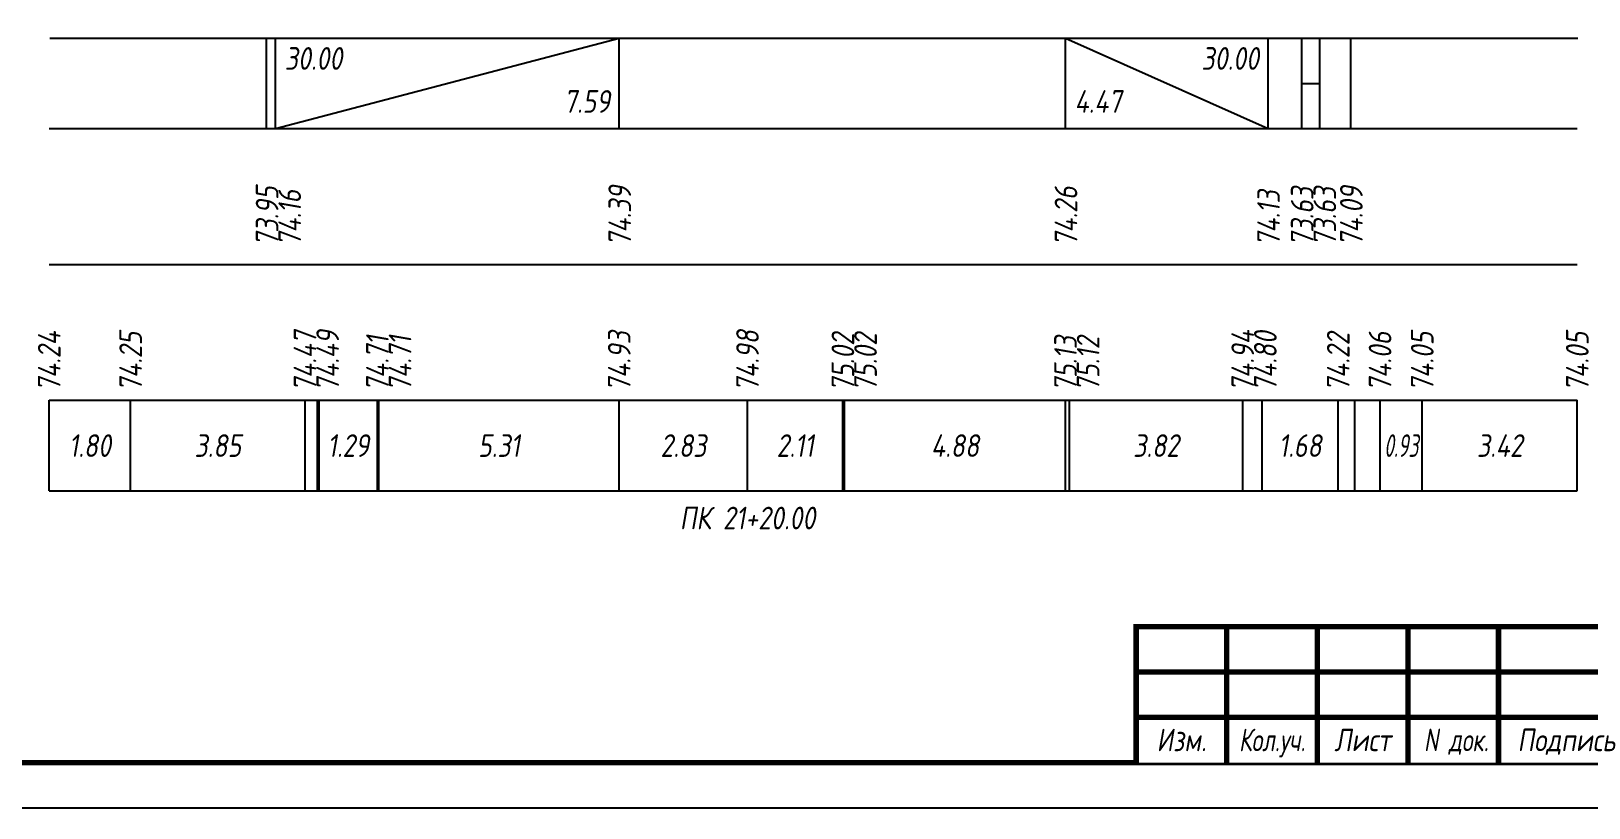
# Model space of a CAD drawing. Extents: x -717 to 1451, y -133302 to 233.
# Drawn here: x 78 to 249.9, y -32913.4 to -32827.7 of the extents above; entities that cross this region are included whole.
import ezdxf
from ezdxf.enums import TextEntityAlignment as Align

# ---------------------------------------------------------------- set-up
doc = ezdxf.new("R2010")
doc.units = 0
for name, color, linetype in [('Зарамочное оформление', 7, 'Continuous'), ('Код_510', 7, 'Continuous'), ('Код_516', 1, 'Continuous'), ('Подписи поперечников', 7, 'Continuous'), ('Таблица', 7, 'Continuous')]:
    doc.layers.add(name, color=color, linetype=linetype)
doc.styles.add('М', font='romand.shx', dxfattribs={"width": 0.8, "oblique": 10, "height": 2.5})

# ---------------------------------------------------------------- blocks, each defined once
blk = doc.blocks.new('Штамп')
at = {"linetype": 'Continuous'}
blk.add_wipeout([(199.95, -411.25), (384.95, -411.25), (384.95, -426.25), (199.95, -426.25)], dxfattribs=at).dxf.layer = 'Зарамочное оформление'
at = {"layer": 'Зарамочное оформление', "linetype": 'Continuous', "lineweight": -3, "const_width": 0.6, "flags": 128}
for points in [[(199.95, -426.25), (199.95, -411.25), (384.95, -411.25)], [(209.95, -411.25), (209.95, -426.25)], [(219.95, -411.25), (219.95, -426.25)], [(229.95, -411.25), (229.95, -426.25)], [(239.95, -411.25), (239.95, -426.25)], [(199.95, -416.25), (264.95, -416.25)], [(199.95, -421.25), (264.95, -421.25)]]:
    blk.add_lwpolyline(points, dxfattribs=at)
at = {"layer": 'Зарамочное оформление', "linetype": 'Continuous', "style": 'М', "oblique": 10}
for s, width, p in [('Изм.', 0.8, (204.95, -423.75)), ('Кол.уч.', 0.7, (214.95, -423.75)), ('Лист', 0.8, (224.95, -423.75)), ('N док.', 0.7, (235.28, -423.75)), ('Подпись', 0.8, (247.45, -423.75))]:
    blk.add_text(s, height=2.5, dxfattribs=dict(at, width=width)).set_placement(p, align=Align.MIDDLE_CENTER)
blk = doc.blocks.new('шифр')
blk.add_blockref('Штамп', (0, -32542))

msp = doc.modelspace()

# ---------------------------------------------------------------- linework, layer by layer
at = {"flags": 128}
msp.add_lwpolyline([(-30.054, -32913.421), (389.946, -32913.421), (389.946, -32616.421), (-30.054, -32616.421)], close=True, dxfattribs=at)
at = {"const_width": 0.6, "flags": 128}
msp.add_lwpolyline([(-10.054, -32908.421), (384.946, -32908.421), (384.946, -32621.421), (-10.054, -32621.421)], close=True, dxfattribs=at)
at = {"layer": 'Код_510'}
for p, q in [((79.946, -32878.421), (79.946, -32868.421)), ((88.937, -32878.421), (88.937, -32868.421)), ((108.189, -32878.421), (108.189, -32868.421)), ((109.553, -32878.421), (109.553, -32868.421)), ((109.751, -32878.421), (109.751, -32868.421)), ((116.18, -32878.421), (116.18, -32868.421)), ((116.334, -32878.421), (116.334, -32868.421)), ((142.879, -32878.421), (142.879, -32868.421)), ((157.041, -32878.421), (157.041, -32868.421)), ((167.572, -32878.421), (167.572, -32868.421)), ((167.761, -32878.421), (167.761, -32868.421)), ((192.146, -32878.421), (192.146, -32868.421)), ((192.592, -32878.421), (192.592, -32868.421)), ((211.712, -32878.421), (211.712, -32868.421)), ((213.846, -32878.421), (213.846, -32868.421)), ((222.257, -32878.421), (222.257, -32868.421)), ((224.088, -32878.421), (224.088, -32868.421)), ((226.876, -32878.421), (226.876, -32868.421)), ((231.535, -32878.421), (231.535, -32868.421)), ((248.653, -32878.421), (248.653, -32868.421))]:
    msp.add_line(p, q, dxfattribs=at)
at = {"layer": 'Код_516'}
for p, q in [((103.946, -32838.421), (103.946, -32828.421)), ((104.946, -32838.421), (104.946, -32828.421)), ((104.946, -32838.421), (104.946, -32828.421)), ((104.946, -32838.421), (142.879, -32828.421)), ((142.879, -32838.421), (142.879, -32828.421)), ((192.146, -32838.421), (192.146, -32828.421)), ((192.146, -32828.421), (214.511, -32838.421)), ((214.511, -32838.421), (214.511, -32828.421)), ((218.225, -32838.421), (218.225, -32828.421)), ((220.225, -32838.421), (220.225, -32828.421)), ((223.653, -32838.421), (223.653, -32828.421)), ((218.225, -32833.421), (220.225, -32833.421))]:
    msp.add_line(p, q, dxfattribs=at)
at = {"layer": 'Таблица'}
for p, q in [((80, -32828.421), (248.707, -32828.421)), ((79.946, -32838.421), (248.653, -32838.421)), ((79.946, -32853.421), (248.653, -32853.421)), ((79.946, -32868.421), (248.653, -32868.421)), ((79.946, -32878.421), (248.653, -32878.421))]:
    msp.add_line(p, q, dxfattribs=at)

# ---------------------------------------------------------------- texts
at = {"layer": 'Код_510', "style": 'М', "oblique": 10, "width": 0.8}
for s, p in [('74.24', (79.946, -32867.421)), ('74.25', (88.937, -32867.421)), ('74.47', (108.189, -32867.421)), ('74.49', (110.689, -32867.421)), ('74.71', (116.18, -32867.421)), ('74.71', (118.68, -32867.421)), ('74.93', (142.879, -32867.421)), ('74.98', (157.041, -32867.421)), ('75.02', (167.572, -32867.421)), ('75.02', (170.072, -32867.421)), ('75.13', (192.146, -32867.421)), ('75.12', (194.646, -32867.421)), ('74.94', (211.712, -32867.421)), ('74.80', (214.212, -32867.421)), ('74.22', (222.257, -32867.421)), ('74.06', (226.876, -32867.421)), ('74.05', (231.535, -32867.421)), ('74.05', (248.653, -32867.421))]:
    msp.add_text(s, height=2.5, rotation=90, dxfattribs=at).set_placement(p, align=Align.MIDDLE_LEFT)
at = {"layer": 'Код_510', "style": 'М', "oblique": 10}
for s, width, p in [('1.80', 0.8, (84.441, -32873.421)), ('3.85', 0.8, (98.563, -32873.421)), ('1.29', 0.8, (112.966, -32873.421)), ('5.31', 0.8, (129.607, -32873.421)), ('2.83', 0.8, (149.96, -32873.421)), ('2.11', 0.8, (162.307, -32873.421)), ('4.88', 0.8, (179.954, -32873.421)), ('3.82', 0.8, (202.152, -32873.421)), ('1.68', 0.8, (218.052, -32873.421)), ('0.93', 0.6, (229.205, -32873.421)), ('3.42', 0.8, (240.094, -32873.421))]:
    msp.add_text(s, height=2.5, dxfattribs=dict(at, width=width)).set_placement(p, align=Align.MIDDLE_CENTER)
at = {"layer": 'Код_516', "style": 'М', "oblique": 10, "width": 0.8}
msp.add_text('30.00', height=2.5, dxfattribs=at).set_placement((105.946, -32829.421), align=Align.TOP_LEFT)
msp.add_text('30.00', height=2.5, dxfattribs=at).set_placement((213.511, -32829.421), align=Align.TOP_RIGHT)
msp.add_text('7.59', height=2.5, dxfattribs=at).set_placement((141.879, -32837.421), align=Align.BOTTOM_RIGHT)
msp.add_text('4.47', height=2.5, dxfattribs=at).set_placement((193.146, -32837.421), align=Align.BOTTOM_LEFT)
for s, p in [('73.95', (104, -32851.371)), ('74.39', (142.934, -32851.371)), ('74.26', (192.201, -32851.371)), ('73.63', (218.279, -32851.371)), ('73.63', (220.779, -32851.371)), ('74.09', (223.707, -32851.371)), ('74.16', (106.5, -32851.371)), ('74.13', (214.565, -32851.371))]:
    msp.add_text(s, height=2.5, rotation=90, dxfattribs=at).set_placement(p, align=Align.MIDDLE_LEFT)
at = {"layer": 'Подписи поперечников', "style": 'М', "oblique": 10, "width": 0.8}
msp.add_text('ПК 21+20.00', height=2.5, dxfattribs=at).set_placement((157.041, -32883.421), align=Align.BOTTOM_CENTER)

# ---------------------------------------------------------------- next in the draw order: block references
msp.add_blockref('шифр', (0, 59.829))

doc.saveas('drawing.dxf')
